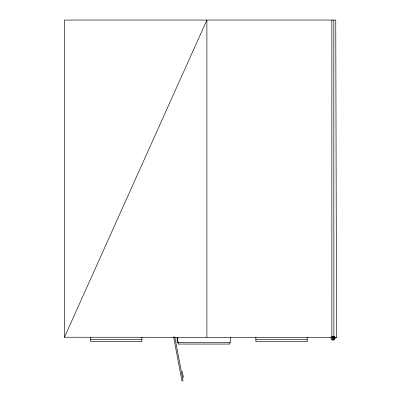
<?xml version="1.0" encoding="UTF-8"?>
<svg xmlns="http://www.w3.org/2000/svg" width="401" height="401" viewBox="0 0 401 401"><rect width="100%" height="100%" fill="white"/><g stroke="black" fill="none" stroke-linecap="round" stroke-linejoin="round"><path stroke-width="0.6" d="M178.555 342.574L178.199 344.058L229.818 344.058L229.818 342.574M64.446 337.241L64.446 20.05L335.747 20.05L336.554 337.361L64.446 337.241L206.886 20.05L206.886 337.241M331.331 337.241L331.316 337.261A1.94 1.94 0 0 0 331.883 339.817A1.94 1.94 0 0 0 334.479 339.477A1.94 1.94 0 0 0 334.364 336.86M331.858 336.68L332.023 336.549A1.94 1.94 0 0 1 333.497 336.359M333.126 337.281L336.554 337.361M90.601 339.502L141.929 339.502M255.868 339.502L307.191 339.502M332.053 337.046L331.908 337.066M333.542 337.126L334.985 337.141L334.354 337.056M333.452 337.126L334.479 337.176L333.817 337.056A3.84 0.787 2.7 0 0 333.572 337.035M331.858 337.061L332.153 337.086M332.995 337.091L333.983 337.662M332.188 339.035L334.865 338.735L334.504 336.895L333.888 338.925L332.785 337.797M182.209 371.376L183.382 377.572M174.756 336.75L183.067 380.739L181.949 380.95L173.638 336.96M333.933 337.04L333.933 338.865M333.802 20.05L333.863 337.251M331.858 20.05L331.853 337.241M307.191 337.241L307.191 341.682L255.868 341.682L255.868 337.241M230.415 337.241L230.415 342.574L177.162 342.574L177.162 337.241M177.793 337.241L177.793 342.574M141.929 337.241L141.929 341.682L90.601 341.682L90.601 337.241M334.765 337.171L333.637 337.126L334.765 337.171M332.424 339.221A1.143 1.143 0 0 0 334.133 338.228A1.143 1.143 0 0 0 332.424 337.241A1.143 1.143 0 0 0 332.424 339.221"/></g></svg>
